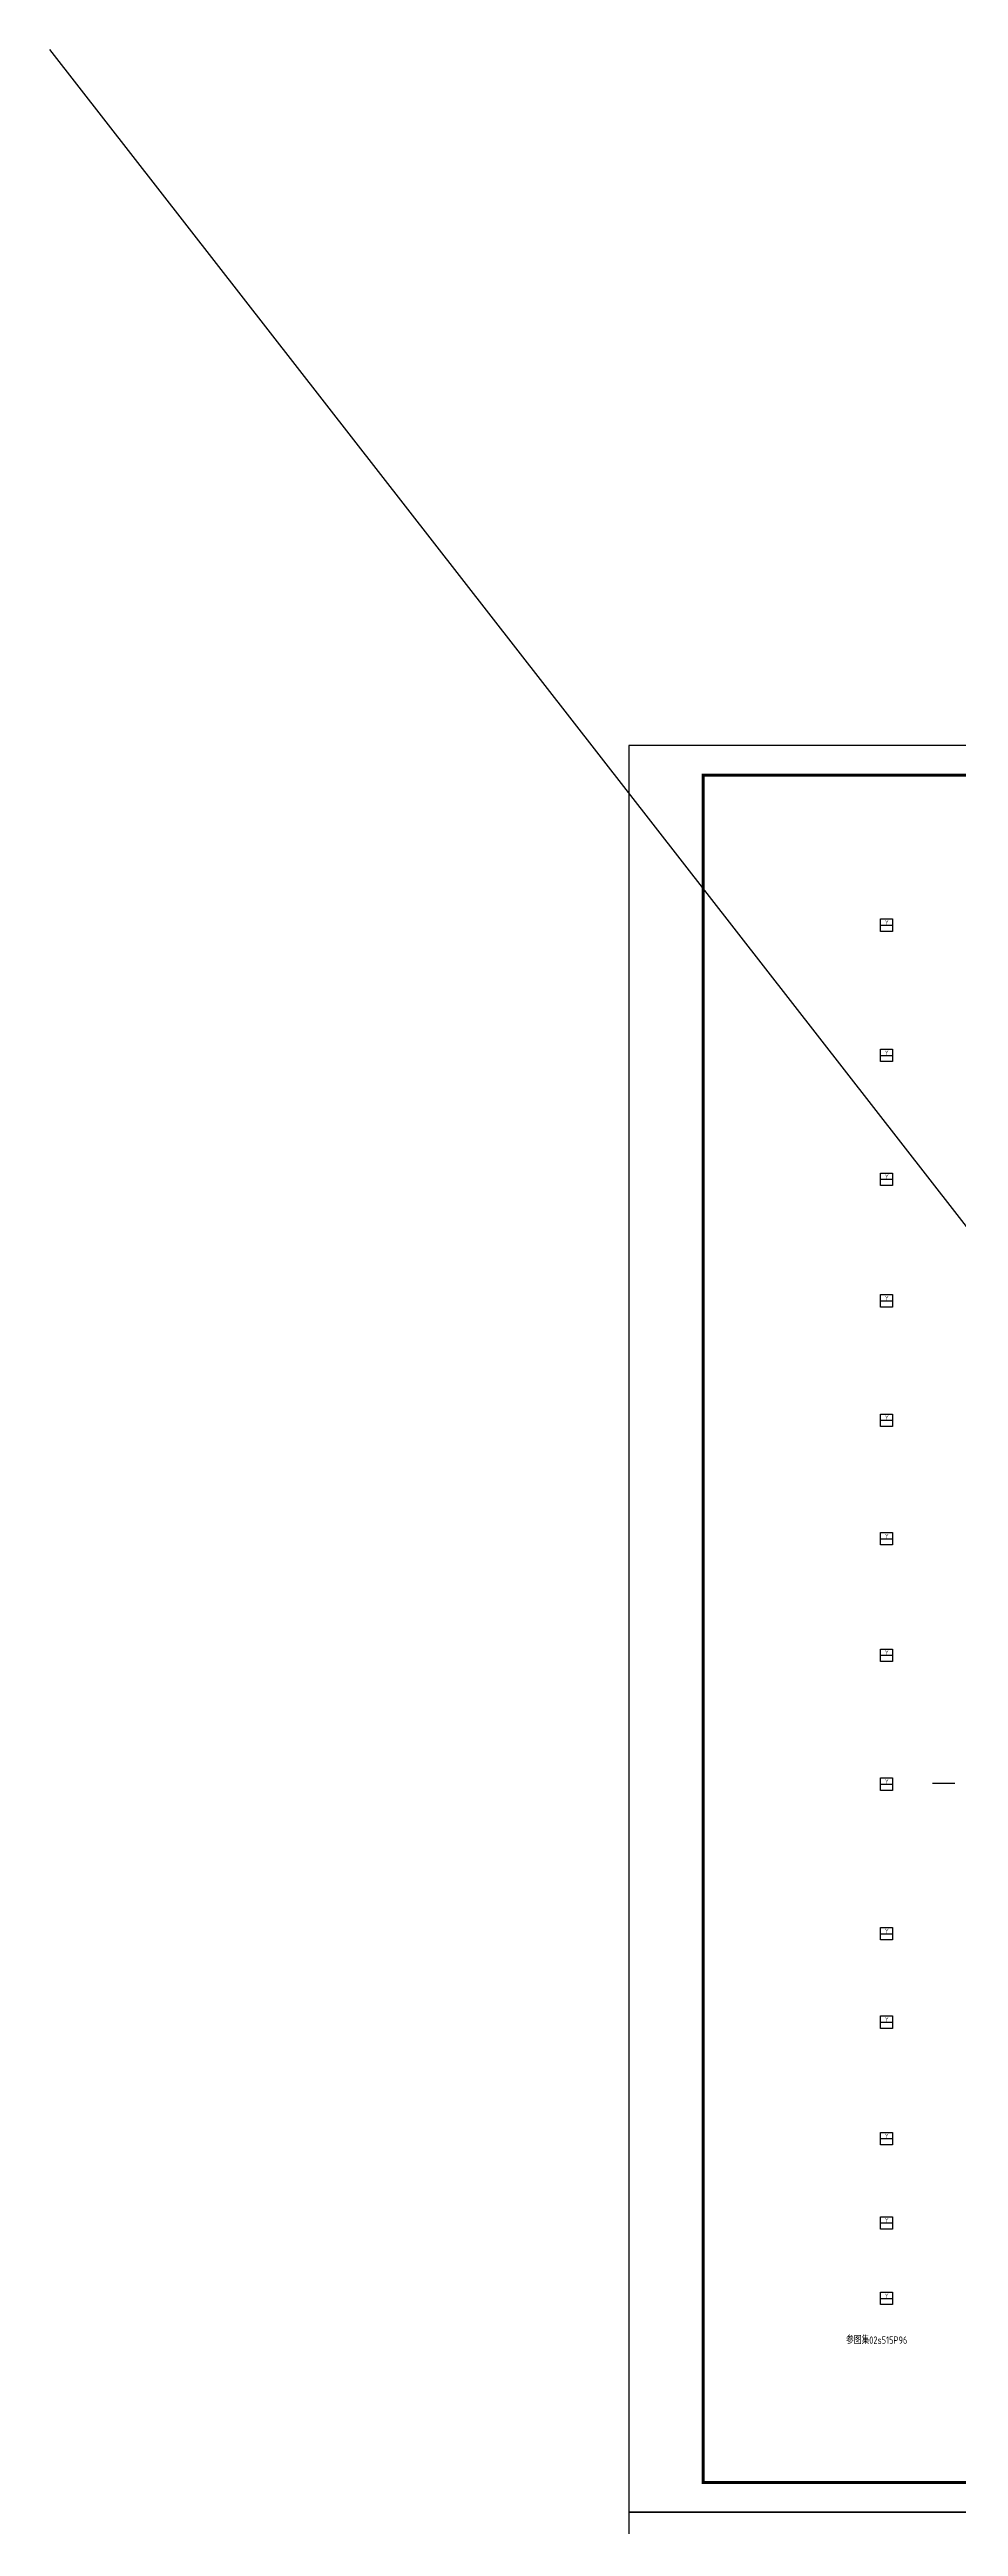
# Model space of a CAD drawing. Extents: x 69728788 to 150676229, y 20333219 to 43663798.
# Drawn here: x 74596288 to 74657465, y 20500599 to 20667149 of the extents above; entities that cross this region are included whole.
import ezdxf

# ---------------------------------------------------------------- set-up
doc = ezdxf.new("R2010")
doc.units = 0
doc.header["$LTSCALE"] = 1000
doc.header["$MEASUREMENT"] = 0
doc.layers.get('0').update_dxf_attribs({"linetype": 'CONTINUOUS'})
for name, color, linetype in [('0-排水标注', 7, 'CONTINUOUS'), ('PUB_TITLE', 4, 'CONTINUOUS'), ('VPIPE-消防', 1, 'TG_XH'), ('WINDOW', 4, 'CONTINUOUS')]:
    doc.layers.add(name, color=color, linetype=linetype)
doc.styles.add('_HZTXT', font='tssdeng.shx', dxfattribs={"width": 0.8, "bigfont": 'tssdchn.shx'})
doc.styles.add('TG_LINETYPE', font='SIMPLEX', dxfattribs={"width": 0.8, "height": 3, "bigfont": 'HZTXT'})
doc.linetypes.add('TG_XH', pattern='A,2,-0.6,["XH",TG_LINETYPE,S=0.1,R=0,X=-0.52,Y=-0.15],0', length=2.6)

msp = doc.modelspace()

# ---------------------------------------------------------------- linework, layer by layer
for p, q in [((74652207.5, 20608269.5), (74653013.5, 20608269.5)), ((74652207.5, 20599510.9), (74653013.5, 20599510.9)), ((74652207.5, 20591183), (74653013.5, 20591183)), ((74652207.5, 20583010.9), (74653013.5, 20583010.9)), ((74652207.5, 20574979.2), (74653013.5, 20574979.2)), ((74652207.5, 20567010.9), (74653013.5, 20567010.9)), ((74652207.5, 20559183), (74653013.5, 20559183)), ((74652207.5, 20550510.9), (74653013.5, 20550510.9)), ((74652207.5, 20540457.6), (74653013.5, 20540457.6)), ((74652207.5, 20534510.9), (74653013.5, 20534510.9)), ((74652207.5, 20526683), (74653013.5, 20526683)), ((74652207.5, 20521010.9), (74653013.5, 20521010.9)), ((74652207.5, 20515933), (74653013.5, 20515933))]:
    msp.add_line(p, q)
for points in [[(74652207.5, 20608686.7), (74653013.5, 20608686.7), (74653013.5, 20607852.2), (74652207.5, 20607852.2)], [(74652207.5, 20599928.1), (74653013.5, 20599928.1), (74653013.5, 20599093.6), (74652207.5, 20599093.6)], [(74652207.5, 20591600.3), (74653013.5, 20591600.3), (74653013.5, 20590765.8), (74652207.5, 20590765.8)], [(74652207.5, 20583428.1), (74653013.5, 20583428.1), (74653013.5, 20582593.6), (74652207.5, 20582593.6)], [(74652207.5, 20575396.5), (74653013.5, 20575396.5), (74653013.5, 20574562), (74652207.5, 20574562)], [(74652207.5, 20567428.1), (74653013.5, 20567428.1), (74653013.5, 20566593.6), (74652207.5, 20566593.6)], [(74652207.5, 20559600.3), (74653013.5, 20559600.3), (74653013.5, 20558765.8), (74652207.5, 20558765.8)], [(74652207.5, 20550928.1), (74653013.5, 20550928.1), (74653013.5, 20550093.6), (74652207.5, 20550093.6)], [(74652207.5, 20540874.8), (74653013.5, 20540874.8), (74653013.5, 20540040.3), (74652207.5, 20540040.3)], [(74652207.5, 20534928.1), (74653013.5, 20534928.1), (74653013.5, 20534093.6), (74652207.5, 20534093.6)], [(74652207.5, 20527100.3), (74653013.5, 20527100.3), (74653013.5, 20526265.8), (74652207.5, 20526265.8)], [(74652207.5, 20521428.1), (74653013.5, 20521428.1), (74653013.5, 20520593.6), (74652207.5, 20520593.6)], [(74652207.5, 20516350.3), (74653013.5, 20516350.3), (74653013.5, 20515515.8), (74652207.5, 20515515.8)]]:
    msp.add_lwpolyline(points, close=True)
at = {"layer": 'PUB_TITLE'}
for points in [[(74635286.8, 20501549.3), (74803486.8, 20501549.3), (74803486.8, 20620349.3), (74635286.8, 20620349.3)], [(74635286.8, 20382749.3), (74803486.8, 20382749.3), (74803486.8, 20501549.3), (74635286.8, 20501549.3)]]:
    msp.add_lwpolyline(points, close=True, dxfattribs=at)
at = {"layer": 'PUB_TITLE', "const_width": 200}
msp.add_lwpolyline([(74640286.8, 20503549.3), (74801486.8, 20503549.3), (74801486.8, 20618349.3), (74640286.8, 20618349.3)], close=True, dxfattribs=at)
at = {"layer": 'VPIPE-消防'}
msp.add_line((74596287.8, 20667149.1), (74856580.6, 20333219.5), dxfattribs=at)
at = {"layer": 'WINDOW', "color": 253}
msp.add_lwpolyline([(74657214.6, 20550558), (74655714.6, 20550558)], dxfattribs=at)

# ---------------------------------------------------------------- texts
at = {"style": '_HZTXT', "width": 0.8}
msp.add_text('参图集02s515P96', height=500, dxfattribs=at).set_placement((74649897.6, 20512876.9))
at = {"layer": '0-排水标注', "style": '_HZTXT', "width": 0.8}
for p in [(74652510.5, 20608299.1), (74652510.5, 20599540.5), (74652510.5, 20591212.7), (74652510.5, 20583040.5), (74652510.5, 20575008.9), (74652510.5, 20567040.5), (74652510.5, 20559212.7), (74652510.5, 20550540.5), (74652510.5, 20540487.2), (74652510.5, 20534540.5), (74652510.5, 20526712.7), (74652510.5, 20521040.5), (74652510.5, 20515962.7)]:
    msp.add_text('Y', height=300, rotation=360, dxfattribs=at).set_placement(p)

doc.saveas('drawing.dxf')
